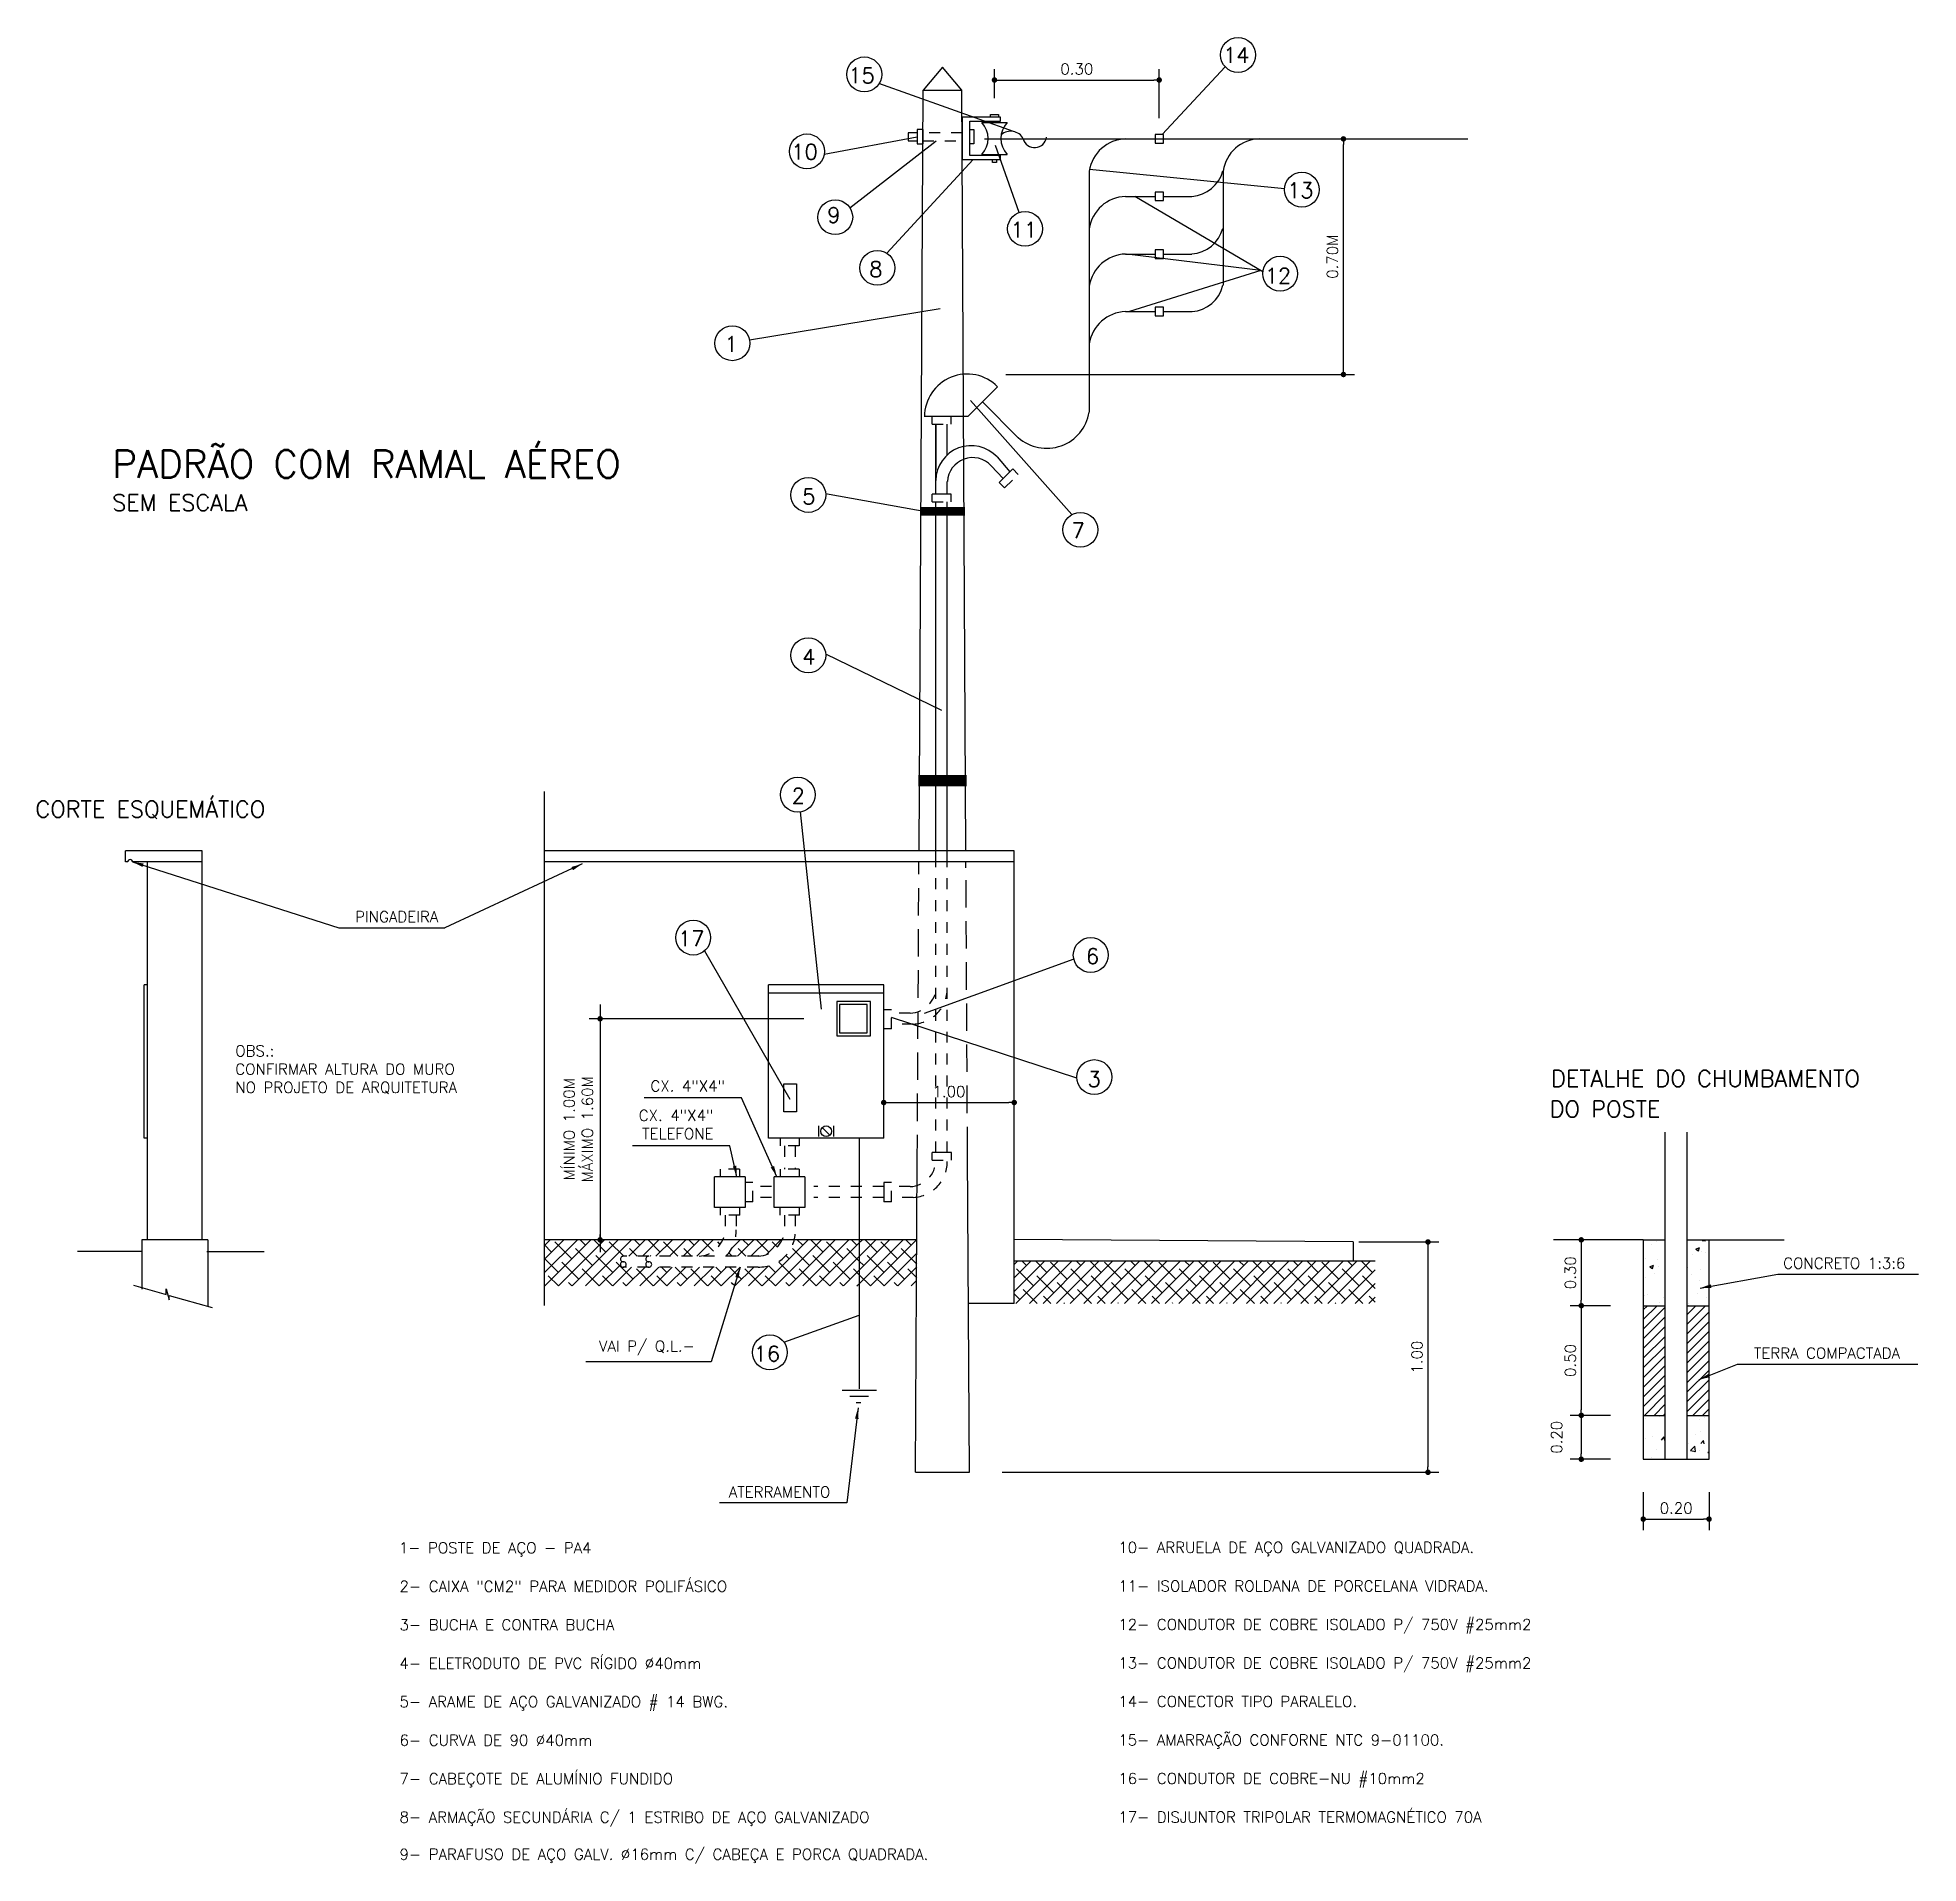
# Model space of a CAD drawing. Extents: x 0.2 to 17.3, y 0.5 to 17.1.
import ezdxf

# ---------------------------------------------------------------- set-up
doc = ezdxf.new("R2010")
doc.units = 0
doc.header["$LTSCALE"] = 0.5
doc.header["$MEASUREMENT"] = 0
doc.linetypes.add('TRACEJ', pattern=[0.75, 0.5, -0.25])
doc.linetypes.add('TRACEJP', pattern=[0.3, 0.2, -0.1])
doc.layers.get('0').update_dxf_attribs({"linetype": 'CONTINUOUS'})
doc.layers.get('DEFPOINTS').update_dxf_attribs({"linetype": 'CONTINUOUS'})
doc.layers.add('DETALHES', color=4, linetype='CONTINUOUS')
doc.styles.add('ROMANS', font='romans')
doc.dimstyles.new('LINEAR', dxfattribs={"dimtxt": 0.1, "dimasz": 0.05, "dimexe": 0.1, "dimexo": 0.3, "dimgap": 0.05, "dimtad": 1, "dimzin": 1, "dimtxsty": 'ROMANS', "dimblk1": 'DOT', "dimblk2": 'DOT', "dimsah": 1, "dimcen": 0.09, "dimdle": 0.025, "dimclrd": 1, "dimclre": 1, "dimclrt": 3, "dimazin": 3, "dimtfac": 1.8, "dimtmove": 0, "dimatfit": 3, "dimtolj": 1, "dimtzin": 1})
doc.dimstyles.new('TEXTO', dxfattribs={"dimtxt": 0.1, "dimasz": 0.1, "dimexe": 0.1, "dimexo": 0.3, "dimgap": 0.05, "dimtad": 1, "dimzin": 1, "dimtxsty": 'ROMANS', "dimcen": 0.09, "dimdle": 0.025, "dimclrd": 1, "dimclre": 1, "dimclrt": 3, "dimazin": 3, "dimtfac": 1.8, "dimtmove": 0, "dimatfit": 3, "dimtolj": 1, "dimtzin": 1})

# ---------------------------------------------------------------- blocks, each defined once
blk = doc.blocks.new('*X1')
at = {"color": 0}
for p, q in [((11.771, 11.948), (12.167, 12.344)), ((11.771, 12.125), (11.99, 12.344)), ((11.771, 12.301), (11.813, 12.344)), ((11.794, 11.794), (12.344, 12.344)), ((11.932, 12.286), (11.875, 12.344)), ((11.97, 11.794), (12.52, 12.344)), ((12.198, 12.198), (12.052, 12.344)), ((12.147, 11.794), (12.697, 12.344)), ((12.463, 12.109), (12.242, 12.33)), ((12.324, 11.794), (12.874, 12.344)), ((12.501, 11.794), (13.051, 12.344)), ((12.64, 12.286), (12.582, 12.344)), ((12.677, 11.794), (13.227, 12.344)), ((12.905, 12.198), (12.759, 12.344)), ((12.854, 11.794), (13.404, 12.344)), ((13.17, 12.109), (12.949, 12.33)), ((13.031, 11.794), (13.581, 12.344)), ((13.208, 11.794), (13.758, 12.344)), ((13.347, 12.286), (13.289, 12.344)), ((13.385, 11.794), (13.935, 12.344)), ((13.612, 12.198), (13.466, 12.344)), ((13.561, 11.794), (14.111, 12.344)), ((13.877, 12.109), (13.656, 12.33)), ((13.738, 11.794), (14.288, 12.344)), ((13.915, 11.794), (14.465, 12.344)), ((14.054, 12.286), (13.996, 12.344)), ((14.092, 11.794), (14.642, 12.344)), ((14.319, 12.198), (14.173, 12.344)), ((14.268, 11.794), (14.818, 12.344)), ((14.584, 12.109), (14.363, 12.33)), ((14.445, 11.794), (14.995, 12.344)), ((14.622, 11.794), (15.172, 12.344)), ((14.761, 12.286), (14.703, 12.344)), ((14.799, 11.794), (15.349, 12.344)), ((15.026, 12.198), (14.88, 12.344)), ((14.976, 11.794), (15.526, 12.344)), ((15.291, 12.109), (15.07, 12.33)), ((15.152, 11.794), (15.702, 12.344)), ((15.329, 11.794), (15.879, 12.344)), ((15.468, 12.286), (15.41, 12.344)), ((15.506, 11.794), (16.056, 12.344)), ((15.733, 12.198), (15.587, 12.344)), ((15.683, 11.794), (16.233, 12.344)), ((15.998, 12.109), (15.777, 12.33)), ((15.859, 11.794), (16.409, 12.344)), ((16.175, 12.286), (16.117, 12.344)), ((16.44, 12.198), (16.294, 12.344)), ((12.021, 12.021), (11.8, 12.242)), ((12.286, 11.932), (12.065, 12.153)), ((12.551, 11.844), (12.33, 12.065)), ((12.728, 12.021), (12.507, 12.242)), ((12.993, 11.932), (12.772, 12.153)), ((13.258, 11.844), (13.037, 12.065)), ((13.435, 12.021), (13.214, 12.242)), ((13.7, 11.932), (13.479, 12.153)), ((13.965, 11.844), (13.744, 12.065)), ((14.142, 12.021), (13.921, 12.242)), ((14.407, 11.932), (14.186, 12.153)), ((14.672, 11.844), (14.451, 12.065)), ((14.849, 12.021), (14.628, 12.242)), ((15.114, 11.932), (14.893, 12.153)), ((15.38, 11.844), (15.159, 12.065)), ((15.556, 12.021), (15.335, 12.242)), ((15.822, 11.932), (15.601, 12.153)), ((16.087, 11.844), (15.866, 12.065)), ((16.036, 11.794), (16.472, 12.23)), ((16.263, 12.021), (16.042, 12.242)), ((16.213, 11.794), (16.472, 12.053)), ((16.472, 11.989), (16.308, 12.153)), ((11.844, 11.844), (11.771, 11.917)), ((12.071, 11.794), (11.888, 11.977)), ((12.248, 11.794), (12.153, 11.888)), ((12.425, 11.794), (12.419, 11.8)), ((12.778, 11.794), (12.595, 11.977)), ((12.955, 11.794), (12.861, 11.888)), ((13.132, 11.794), (13.126, 11.8)), ((13.486, 11.794), (13.302, 11.977)), ((13.662, 11.794), (13.568, 11.888)), ((13.839, 11.794), (13.833, 11.8)), ((14.193, 11.794), (14.01, 11.977)), ((14.369, 11.794), (14.275, 11.888)), ((14.546, 11.794), (14.54, 11.8)), ((14.9, 11.794), (14.717, 11.977)), ((15.077, 11.794), (14.982, 11.888)), ((15.253, 11.794), (15.247, 11.8)), ((15.607, 11.794), (15.424, 11.977)), ((15.784, 11.794), (15.689, 11.888)), ((15.96, 11.794), (15.954, 11.8)), ((16.314, 11.794), (16.131, 11.977)), ((16.39, 11.794), (16.472, 11.876)), ((16.472, 11.812), (16.396, 11.888))]:
    blk.add_line(p, q, dxfattribs=at)
blk = doc.blocks.new('*X0')
at = {"color": 0}
for p, q in [((5.649, 12.19), (6.081, 12.621)), ((5.649, 12.367), (5.904, 12.621)), ((5.649, 12.544), (5.727, 12.621)), ((5.745, 12.463), (5.649, 12.559)), ((5.657, 12.021), (6.257, 12.621)), ((6.01, 12.374), (5.789, 12.595)), ((5.834, 12.021), (6.434, 12.621)), ((6.011, 12.021), (6.611, 12.621)), ((6.276, 12.286), (6.055, 12.507)), ((6.187, 12.551), (6.117, 12.621)), ((6.188, 12.021), (6.788, 12.621)), ((6.452, 12.463), (6.294, 12.621)), ((6.684, 12.408), (6.497, 12.595)), ((6.751, 12.408), (6.965, 12.621)), ((6.861, 12.408), (6.762, 12.507)), ((6.894, 12.551), (6.824, 12.621)), ((6.928, 12.408), (7.141, 12.621)), ((7.159, 12.463), (7.001, 12.621)), ((7.104, 12.408), (7.318, 12.621)), ((7.391, 12.408), (7.204, 12.595)), ((7.281, 12.408), (7.495, 12.621)), ((7.458, 12.408), (7.672, 12.621)), ((7.568, 12.408), (7.469, 12.507)), ((7.601, 12.551), (7.531, 12.621)), ((7.635, 12.408), (7.848, 12.621)), ((7.855, 12.474), (7.708, 12.621)), ((7.943, 12.563), (7.911, 12.595)), ((8.095, 12.514), (8.202, 12.621)), ((8.165, 12.408), (8.379, 12.621)), ((8.275, 12.408), (8.176, 12.507)), ((8.309, 12.551), (8.238, 12.621)), ((8.342, 12.408), (8.556, 12.621)), ((8.574, 12.463), (8.415, 12.621)), ((8.486, 12.021), (9.086, 12.621)), ((8.539, 12.428), (8.732, 12.621)), ((8.686, 12.527), (8.618, 12.595)), ((8.663, 12.021), (9.263, 12.621)), ((8.839, 12.021), (9.439, 12.621)), ((9.104, 12.286), (8.883, 12.507)), ((8.907, 12.619), (8.909, 12.621)), ((9.016, 12.551), (8.945, 12.621)), ((9.016, 12.021), (9.616, 12.621)), ((9.281, 12.463), (9.122, 12.621)), ((9.193, 12.021), (9.752, 12.581)), ((9.546, 12.374), (9.325, 12.595)), ((9.752, 12.345), (9.59, 12.507)), ((9.723, 12.551), (9.652, 12.621)), ((9.752, 12.581), (9.793, 12.621)), ((9.752, 12.404), (9.97, 12.621)), ((9.752, 12.227), (10.147, 12.621)), ((9.752, 12.05), (10.323, 12.621)), ((9.988, 12.463), (9.829, 12.621)), ((9.9, 12.021), (10.5, 12.621)), ((10.253, 12.374), (10.032, 12.595)), ((10.501, 12.303), (10.297, 12.507)), ((10.43, 12.551), (10.36, 12.621)), ((5.834, 12.198), (5.649, 12.382)), ((6.099, 12.109), (5.878, 12.33)), ((6.541, 12.198), (6.32, 12.419)), ((6.365, 12.021), (6.641, 12.297)), ((6.541, 12.021), (6.787, 12.267)), ((6.806, 12.109), (6.585, 12.33)), ((6.718, 12.021), (6.964, 12.267)), ((6.895, 12.021), (7.14, 12.267)), ((7.038, 12.408), (7.027, 12.419)), ((7.072, 12.021), (7.317, 12.267)), ((7.248, 12.198), (7.178, 12.267)), ((7.248, 12.021), (7.494, 12.267)), ((7.513, 12.109), (7.355, 12.267)), ((7.425, 12.021), (7.671, 12.267)), ((7.602, 12.021), (7.848, 12.267)), ((7.734, 12.418), (7.734, 12.419)), ((7.779, 12.021), (8.024, 12.267)), ((7.955, 12.198), (7.886, 12.267)), ((7.956, 12.021), (8.201, 12.267)), ((8.098, 12.408), (8.055, 12.451)), ((8.173, 12.157), (8.062, 12.267)), ((8.132, 12.021), (8.378, 12.267)), ((8.309, 12.021), (8.568, 12.28)), ((8.451, 12.409), (8.441, 12.419)), ((8.662, 12.198), (8.577, 12.283)), ((8.927, 12.109), (8.706, 12.33)), ((8.839, 12.374), (8.797, 12.416)), ((9.369, 12.198), (9.148, 12.419)), ((9.37, 12.021), (9.752, 12.404)), ((9.634, 12.109), (9.413, 12.33)), ((9.811, 12.286), (9.752, 12.345)), ((10.076, 12.198), (9.855, 12.419)), ((10.077, 12.021), (10.502, 12.447)), ((10.341, 12.109), (10.12, 12.33)), ((10.254, 12.021), (10.501, 12.269)), ((5.656, 12.021), (5.649, 12.028)), ((5.833, 12.021), (5.701, 12.153)), ((6.01, 12.021), (5.966, 12.065)), ((6.363, 12.021), (6.143, 12.242)), ((6.54, 12.021), (6.408, 12.153)), ((6.717, 12.021), (6.673, 12.065)), ((7.07, 12.021), (6.85, 12.242)), ((7.247, 12.021), (7.115, 12.153)), ((7.424, 12.021), (7.38, 12.065)), ((7.778, 12.021), (7.557, 12.242)), ((7.954, 12.021), (7.822, 12.153)), ((8.103, 12.05), (8.088, 12.065)), ((8.131, 12.021), (8.103, 12.05)), ((8.22, 12.109), (8.173, 12.157)), ((8.485, 12.021), (8.264, 12.242)), ((8.661, 12.021), (8.529, 12.153)), ((8.838, 12.021), (8.795, 12.065)), ((9.192, 12.021), (8.971, 12.242)), ((9.369, 12.021), (9.237, 12.153)), ((9.545, 12.021), (9.502, 12.065)), ((9.547, 12.021), (9.752, 12.227)), ((9.752, 12.168), (9.679, 12.242)), ((9.723, 12.021), (9.752, 12.05)), ((9.899, 12.021), (9.752, 12.168)), ((10.076, 12.021), (9.944, 12.153)), ((10.252, 12.021), (10.209, 12.065)), ((10.501, 12.127), (10.386, 12.242)), ((10.43, 12.021), (10.5, 12.091))]:
    blk.add_line(p, q, dxfattribs=at)
blk = doc.blocks.new('*X3')
at = {"color": 0}
for p, q in [((133.775, -17.28), (133.902, -17.154)), ((133.775, -17.192), (133.813, -17.154)), ((133.775, -17.369), (133.975, -17.169)), ((133.775, -17.457), (133.975, -17.257)), ((134.175, -17.322), (134.344, -17.154)), ((134.175, -17.234), (134.255, -17.154)), ((134.175, -17.411), (134.375, -17.211)), ((134.175, -17.499), (134.375, -17.299)), ((133.775, -17.545), (133.975, -17.345)), ((133.775, -17.634), (133.975, -17.434)), ((134.175, -17.587), (134.375, -17.387)), ((134.175, -17.676), (134.375, -17.476)), ((133.775, -17.722), (133.975, -17.522)), ((133.775, -17.811), (133.975, -17.611)), ((134.175, -17.764), (134.375, -17.564)), ((134.175, -17.853), (134.375, -17.653)), ((133.775, -17.899), (133.975, -17.699)), ((133.775, -17.987), (133.975, -17.787)), ((134.175, -17.941), (134.375, -17.741)), ((134.175, -18.029), (134.375, -17.829)), ((133.775, -18.076), (133.975, -17.876)), ((133.786, -18.154), (133.975, -17.964)), ((134.175, -18.118), (134.375, -17.918)), ((134.228, -18.154), (134.375, -18.006)), ((133.874, -18.154), (133.975, -18.053)), ((133.963, -18.154), (133.975, -18.141)), ((134.316, -18.154), (134.375, -18.095))]:
    blk.add_line(p, q, dxfattribs=at)
blk = doc.blocks.new('*X2')
at = {"color": 0}
for p, q in [((133.804, -16.561), (133.804, -16.561)), ((133.847, -16.558), (133.847, -16.558)), ((133.853, -16.6), (133.853, -16.6)), ((133.899, -16.566), (133.899, -16.566)), ((134.254, -16.638), (134.289, -16.624)), ((134.279, -16.655), (134.289, -16.624)), ((134.282, -16.556), (134.282, -16.556)), ((134.312, -16.561), (134.318, -16.554)), ((134.312, -16.561), (134.342, -16.564)), ((134.342, -16.564), (134.34, -16.554)), ((133.798, -16.728), (133.798, -16.728)), ((133.834, -16.799), (133.869, -16.786)), ((133.834, -16.799), (133.859, -16.816)), ((133.859, -16.816), (133.869, -16.786)), ((133.905, -16.73), (133.905, -16.73)), ((133.915, -16.799), (133.915, -16.799)), ((134.22, -16.688), (134.22, -16.688)), ((134.254, -16.638), (134.279, -16.655)), ((134.308, -16.661), (134.308, -16.661)), ((134.346, -16.672), (134.346, -16.672)), ((133.792, -16.894), (133.792, -16.894)), ((133.878, -16.864), (133.878, -16.864)), ((134.182, -16.81), (134.182, -16.81)), ((134.214, -16.869), (134.214, -16.869)), ((134.29, -16.924), (134.29, -16.924)), ((134.301, -16.827), (134.301, -16.827)), ((133.786, -17.061), (133.786, -17.061)), ((133.818, -17.054), (133.818, -17.054)), ((133.923, -17.121), (133.923, -17.121)), ((133.957, -17.083), (133.957, -17.083)), ((134.189, -17.149), (134.189, -17.149)), ((134.19, -17.132), (134.19, -17.132)), ((134.272, -17.041), (134.272, -17.041)), ((134.295, -16.994), (134.295, -16.994)), ((134.352, -17.077), (134.352, -17.077)), ((133.924, -18.167), (133.924, -18.167)), ((134.253, -18.159), (134.253, -18.159)), ((134.33, -18.174), (134.33, -18.174)), ((133.798, -18.183), (133.798, -18.183)), ((133.859, -18.35), (133.859, -18.35)), ((133.942, -18.379), (133.966, -18.35)), ((133.972, -18.382), (133.966, -18.35)), ((134.247, -18.325), (134.247, -18.325)), ((134.287, -18.19), (134.287, -18.19)), ((134.297, -18.297), (134.297, -18.297)), ((133.792, -18.364), (133.792, -18.364)), ((133.895, -18.465), (133.895, -18.465)), ((134.186, -18.415), (134.186, -18.415)), ((134.207, -18.476), (134.246, -18.436)), ((134.207, -18.476), (134.252, -18.483)), ((134.241, -18.492), (134.241, -18.492)), ((134.252, -18.483), (134.246, -18.436)), ((134.291, -18.478), (134.291, -18.478)), ((134.301, -18.41), (134.325, -18.382)), ((134.33, -18.413), (134.325, -18.382)), ((134.365, -18.491), (134.375, -18.487)), ((134.365, -18.491), (134.375, -18.498)), ((133.85, -18.536), (133.85, -18.536))]:
    blk.add_line(p, q, dxfattribs=at)
blk = doc.blocks.new('_DOT')
at = {"color": 0, "linetype": 'BYBLOCK'}
blk.add_line((-0.5, 0), (-1, 0), dxfattribs=at)
at = {"color": 0, "linetype": 'BYBLOCK', "const_width": 0.5}
blk.add_lwpolyline([(-0.25, 0, 1), (0.25, 0, 1)], format="xyb", close=True, dxfattribs=at)
blk = doc.blocks.new('*D5')
at = {"color": 1, "linetype": 'BYBLOCK'}
for p, q in [((12.491, 6.118), (12.973, 6.118)), ((12.873, 6.068), (12.873, 4.068)), ((8.991, 4.018), (12.973, 4.018))]:
    blk.add_line(p, q, dxfattribs=at)
at = {"layer": 'DEFPOINTS', "color": 0, "linetype": 'BYBLOCK'}
for p in [(12.191, 6.118), (8.691, 4.018), (12.873, 4.018)]:
    blk.add_point(p, dxfattribs=at)
at = {"color": 1, "linetype": 'BYBLOCK', "xscale": 0.05, "yscale": 0.05, "zscale": 0.05}
for p, rotation in [((12.873, 6.118), 90), ((12.873, 4.018), 270)]:
    blk.add_blockref('_DOT', p, dxfattribs=dict(at, rotation=rotation))
at = {"color": 3, "linetype": 'BYBLOCK', "insert": (12.773, 5.068), "char_height": 0.1, "attachment_point": 5, "rotation": 90, "style": 'ROMANS'}
blk.add_mtext('\\A1;1.00', dxfattribs=at)
blk = doc.blocks.new('*D6')
at = {"color": 1, "linetype": 'BYBLOCK'}
for p, q in [((14.536, 6.137), (14.171, 6.137)), ((14.271, 6.087), (14.271, 5.587)), ((14.536, 5.537), (14.171, 5.537))]:
    blk.add_line(p, q, dxfattribs=at)
at = {"layer": 'DEFPOINTS', "color": 0, "linetype": 'BYBLOCK'}
for p in [(14.836, 6.137), (14.271, 5.537), (14.836, 5.537)]:
    blk.add_point(p, dxfattribs=at)
at = {"color": 1, "linetype": 'BYBLOCK', "xscale": 0.05, "yscale": 0.05, "zscale": 0.05}
for p, rotation in [((14.271, 6.137), 90), ((14.271, 5.537), 270)]:
    blk.add_blockref('_DOT', p, dxfattribs=dict(at, rotation=rotation))
at = {"color": 3, "linetype": 'BYBLOCK', "insert": (14.171, 5.837), "char_height": 0.1, "attachment_point": 5, "rotation": 90, "style": 'ROMANS'}
blk.add_mtext('\\A1;0.30', dxfattribs=at)
blk = doc.blocks.new('*D7')
at = {"color": 1, "linetype": 'BYBLOCK'}
for p, q in [((14.536, 5.537), (14.171, 5.537)), ((14.271, 5.487), (14.271, 4.587)), ((14.536, 4.537), (14.171, 4.537))]:
    blk.add_line(p, q, dxfattribs=at)
at = {"layer": 'DEFPOINTS', "color": 0, "linetype": 'BYBLOCK'}
for p in [(14.836, 5.537), (14.271, 4.537), (14.836, 4.537)]:
    blk.add_point(p, dxfattribs=at)
at = {"color": 1, "linetype": 'BYBLOCK', "xscale": 0.05, "yscale": 0.05, "zscale": 0.05}
for p, rotation in [((14.271, 5.537), 90), ((14.271, 4.537), 270)]:
    blk.add_blockref('_DOT', p, dxfattribs=dict(at, rotation=rotation))
at = {"color": 3, "linetype": 'BYBLOCK', "insert": (14.171, 5.037), "char_height": 0.1, "attachment_point": 5, "rotation": 90, "style": 'ROMANS'}
blk.add_mtext('\\A1;0.50', dxfattribs=at)
blk = doc.blocks.new('*D8')
at = {"color": 1, "linetype": 'BYBLOCK'}
for p, q in [((14.536, 4.537), (14.171, 4.537)), ((14.271, 4.487), (14.271, 4.187)), ((14.536, 4.137), (14.171, 4.137))]:
    blk.add_line(p, q, dxfattribs=at)
at = {"layer": 'DEFPOINTS', "color": 0, "linetype": 'BYBLOCK'}
for p in [(14.836, 4.537), (14.271, 4.137), (14.836, 4.137)]:
    blk.add_point(p, dxfattribs=at)
at = {"color": 1, "linetype": 'BYBLOCK', "xscale": 0.05, "yscale": 0.05, "zscale": 0.05}
for p, rotation in [((14.271, 4.537), 90), ((14.271, 4.137), 270)]:
    blk.add_blockref('_DOT', p, dxfattribs=dict(at, rotation=rotation))
at = {"color": 3, "linetype": 'BYBLOCK', "insert": (14.046, 4.337), "char_height": 0.1, "attachment_point": 5, "rotation": 90, "style": 'ROMANS'}
blk.add_mtext('\\A1;0.20', dxfattribs=at)
blk = doc.blocks.new('*D9')
at = {"color": 1, "linetype": 'BYBLOCK'}
for p, q in [((7.91, 7.363), (7.91, 7.489)), ((7.96, 7.389), (9.05, 7.389)), ((9.1, 7.363), (9.1, 7.489))]:
    blk.add_line(p, q, dxfattribs=at)
at = {"layer": 'DEFPOINTS', "color": 0, "linetype": 'BYBLOCK'}
for p in [(9.1, 7.389), (7.91, 7.063), (9.1, 7.063)]:
    blk.add_point(p, dxfattribs=at)
at = {"color": 1, "linetype": 'BYBLOCK', "xscale": 0.05, "yscale": 0.05, "zscale": 0.05, "rotation": 180}
blk.add_blockref('_DOT', (7.91, 7.389), dxfattribs=at)
at = {"color": 1, "linetype": 'BYBLOCK', "xscale": 0.05, "yscale": 0.05, "zscale": 0.05}
blk.add_blockref('_DOT', (9.1, 7.389), dxfattribs=at)
at = {"color": 3, "linetype": 'BYBLOCK', "insert": (8.505, 7.489), "char_height": 0.1, "attachment_point": 5, "style": 'ROMANS'}
blk.add_mtext('\\A1;1.00', dxfattribs=at)
blk = doc.blocks.new('*D10')
at = {"color": 1, "linetype": 'BYBLOCK'}
for p, q in [((7.183, 8.153), (5.224, 8.153)), ((5.324, 8.103), (5.324, 6.187)), ((7.183, 6.137), (5.224, 6.137))]:
    blk.add_line(p, q, dxfattribs=at)
at = {"layer": 'DEFPOINTS', "color": 0, "linetype": 'BYBLOCK'}
for p in [(7.483, 8.153), (5.324, 6.137), (7.483, 6.137)]:
    blk.add_point(p, dxfattribs=at)
at = {"color": 1, "linetype": 'BYBLOCK', "xscale": 0.05, "yscale": 0.05, "zscale": 0.05}
for p, rotation in [((5.324, 8.153), 90), ((5.324, 6.137), 270)]:
    blk.add_blockref('_DOT', p, dxfattribs=dict(at, rotation=rotation))
at = {"color": 3, "linetype": 'BYBLOCK', "insert": (5.125, 7.145), "char_height": 0.1, "attachment_point": 5, "rotation": 90, "style": 'ROMANS'}
blk.add_mtext('\\A1;MÍNIMO 1.00M\\PMÁXIMO 1.60M', dxfattribs=at)
blk = doc.blocks.new('*D11')
at = {"color": 1, "linetype": 'BYBLOCK'}
for p, q in [((9.907, 16.175), (12.202, 16.175)), ((12.102, 14.077), (12.102, 16.125)), ((9.024, 14.027), (12.202, 14.027))]:
    blk.add_line(p, q, dxfattribs=at)
at = {"layer": 'DEFPOINTS', "color": 0, "linetype": 'BYBLOCK'}
for p in [(9.607, 16.175), (12.102, 16.175), (8.724, 14.027)]:
    blk.add_point(p, dxfattribs=at)
at = {"color": 1, "linetype": 'BYBLOCK', "xscale": 0.05, "yscale": 0.05, "zscale": 0.05}
for p, rotation in [((12.102, 16.175), 90), ((12.102, 14.027), 270)]:
    blk.add_blockref('_DOT', p, dxfattribs=dict(at, rotation=rotation))
at = {"color": 3, "linetype": 'BYBLOCK', "insert": (12.002, 15.101), "char_height": 0.1, "attachment_point": 5, "rotation": 90, "style": 'ROMANS'}
blk.add_mtext('\\A1;0.70M', dxfattribs=at)
blk = doc.blocks.new('*D12')
at = {"color": 1, "linetype": 'BYBLOCK'}
for p, q in [((8.92, 16.546), (8.92, 16.812)), ((10.422, 16.364), (10.422, 16.812)), ((8.97, 16.712), (10.372, 16.712))]:
    blk.add_line(p, q, dxfattribs=at)
at = {"layer": 'DEFPOINTS', "color": 0, "linetype": 'BYBLOCK'}
for p in [(10.422, 16.712), (8.92, 16.396), (10.422, 16.214)]:
    blk.add_point(p, dxfattribs=at)
at = {"color": 1, "linetype": 'BYBLOCK', "xscale": 0.05, "yscale": 0.05, "zscale": 0.05, "rotation": 180}
blk.add_blockref('_DOT', (8.92, 16.712), dxfattribs=at)
at = {"color": 1, "linetype": 'BYBLOCK', "xscale": 0.05, "yscale": 0.05, "zscale": 0.05}
blk.add_blockref('_DOT', (10.422, 16.712), dxfattribs=at)
at = {"color": 3, "linetype": 'BYBLOCK', "insert": (9.671, 16.812), "char_height": 0.1, "attachment_point": 5, "style": 'ROMANS'}
blk.add_mtext('\\A1;0.30', dxfattribs=at)
blk = doc.blocks.new('*D13')
at = {"color": 1, "linetype": 'BYBLOCK'}
for p, q in [((14.836, 3.837), (14.836, 3.491)), ((15.436, 3.837), (15.436, 3.491)), ((14.886, 3.591), (15.386, 3.591))]:
    blk.add_line(p, q, dxfattribs=at)
at = {"layer": 'DEFPOINTS', "color": 0, "linetype": 'BYBLOCK'}
for p in [(14.836, 4.137), (15.436, 4.137), (15.436, 3.591)]:
    blk.add_point(p, dxfattribs=at)
at = {"color": 1, "linetype": 'BYBLOCK', "xscale": 0.05, "yscale": 0.05, "zscale": 0.05, "rotation": 180}
blk.add_blockref('_DOT', (14.836, 3.591), dxfattribs=at)
at = {"color": 1, "linetype": 'BYBLOCK', "xscale": 0.05, "yscale": 0.05, "zscale": 0.05}
blk.add_blockref('_DOT', (15.436, 3.591), dxfattribs=at)
at = {"color": 3, "linetype": 'BYBLOCK', "insert": (15.136, 3.691), "char_height": 0.1, "attachment_point": 5, "style": 'ROMANS'}
blk.add_mtext('\\A1;0.20', dxfattribs=at)

msp = doc.modelspace()

# ---------------------------------------------------------------- linework, layer by layer
at = {"layer": 'DETALHES', "color": 4}
for p, q in [((8.446, 16.828), (8.271, 16.618)), ((8.621, 16.618), (8.446, 16.828)), ((8.232, 9.683), (8.271, 16.618)), ((8.271, 16.618), (8.621, 16.618)), ((8.659, 9.683), (8.621, 16.618)), ((8.246, 12.814), (8.651, 12.814)), ((8.246, 12.808), (8.651, 12.808)), ((8.246, 12.801), (8.651, 12.801)), ((8.246, 12.792), (8.651, 12.792)), ((8.246, 12.782), (8.651, 12.782)), ((8.246, 12.773), (8.651, 12.773)), ((8.246, 12.763), (8.651, 12.763)), ((8.246, 12.756), (8.651, 12.756)), ((8.246, 12.748), (8.651, 12.748)), ((8.228, 10.37), (8.664, 10.37)), ((8.228, 10.36), (8.664, 10.36)), ((8.228, 10.353), (8.664, 10.353)), ((8.228, 10.341), (8.664, 10.341)), ((8.228, 10.333), (8.664, 10.333)), ((8.228, 10.323), (8.664, 10.323)), ((8.228, 10.314), (8.664, 10.314)), ((8.228, 10.306), (8.664, 10.306)), ((8.228, 10.296), (8.664, 10.296)), ((4.815, 10.224), (4.815, 5.54)), ((8.228, 10.289), (8.664, 10.289)), ((8.228, 10.279), (8.664, 10.279)), ((0.996, 9.583), (0.996, 9.683)), ((1.696, 9.683), (0.996, 9.683)), ((1.696, 6.137), (1.696, 9.683)), ((9.1, 9.683), (4.815, 9.683)), ((9.1, 5.942), (9.1, 9.683)), ((1.016, 9.583), (0.996, 9.583)), ((1.696, 9.583), (1.061, 9.583)), ((1.196, 6.137), (1.196, 9.583)), ((9.1, 9.583), (4.815, 9.583)), ((8.231, 9.513), (8.231, 9.583)), ((8.66, 9.528), (8.66, 9.583)), ((6.86, 7.063), (6.86, 8.463)), ((7.91, 8.463), (6.86, 8.463)), ((7.91, 7.063), (7.91, 8.463)), ((7.91, 8.386), (6.86, 8.386)), ((7.91, 7.063), (6.86, 7.063)), ((7.317, 7.078), (7.317, 7.176)), ((7.349, 7.16), (7.419, 7.091)), ((7.455, 7.078), (7.455, 7.176)), ((15.036, 4.137), (15.036, 7.118)), ((15.236, 4.137), (15.236, 7.118)), ((8.691, 4.018), (8.674, 6.918)), ((6.648, 6.713), (6.368, 6.713)), ((6.368, 6.433), (6.368, 6.713)), ((6.648, 6.713), (6.648, 6.433)), ((6.912, 6.433), (6.912, 6.713)), ((7.192, 6.713), (6.912, 6.713)), ((7.192, 6.713), (7.192, 6.433)), ((8.201, 4.018), (8.216, 6.845)), ((6.648, 6.433), (6.368, 6.433)), ((7.192, 6.433), (6.912, 6.433)), ((1.148, 6.032), (0.559, 6.032)), ((1.738, 6.032), (2.261, 6.032)), ((8.212, 6.137), (4.815, 6.137)), ((14.836, 6.137), (14.017, 6.137)), ((14.836, 6.137), (14.836, 4.137)), ((14.836, 6.137), (15.036, 6.137)), ((15.236, 6.137), (15.436, 6.137)), ((15.436, 4.137), (15.436, 6.137)), ((15.436, 6.137), (16.121, 6.137)), ((12.391, 5.943), (9.1, 5.943)), ((9.1, 5.558), (9.1, 5.942)), ((9.1, 5.558), (8.682, 5.558)), ((14.836, 5.537), (15.036, 5.537)), ((15.236, 5.537), (15.436, 5.537)), ((7.53, 4.768), (7.843, 4.768)), ((7.601, 4.711), (7.772, 4.711)), ((7.658, 4.654), (7.701, 4.654)), ((14.836, 4.537), (15.036, 4.537)), ((15.236, 4.537), (15.436, 4.537)), ((14.836, 4.137), (15.436, 4.137)), ((8.201, 4.018), (8.691, 4.018))]:
    msp.add_line(p, q, dxfattribs=at)
at = {"layer": 'DETALHES', "color": 2}
for p, q in [((11.024, 16.833), (10.45, 16.214)), ((9.095, 16.241), (7.867, 16.679)), ((8.976, 16.373), (8.626, 16.373)), ((8.696, 16.023), (8.696, 16.338)), ((8.696, 16.338), (8.976, 16.338)), ((8.806, 16.325), (9.036, 16.325)), ((8.884, 16.396), (8.956, 16.396)), ((8.884, 16.373), (8.884, 16.396)), ((8.902, 16.373), (8.884, 16.373)), ((8.902, 16.325), (8.902, 16.338)), ((8.956, 16.373), (8.937, 16.373)), ((8.937, 16.338), (8.937, 16.325)), ((8.956, 16.396), (8.956, 16.373)), ((8.976, 16.338), (8.976, 16.373)), ((7.366, 16.035), (8.216, 16.195)), ((7.602, 15.546), (8.389, 16.157)), ((8.216, 16.23), (8.132, 16.23)), ((8.132, 16.23), (8.132, 16.157)), ((8.132, 16.157), (8.216, 16.157)), ((8.216, 16.26), (8.216, 16.13)), ((8.268, 16.26), (8.216, 16.26)), ((8.216, 16.13), (8.268, 16.13)), ((8.268, 16.26), (8.268, 16.13)), ((8.696, 16.26), (8.732, 16.26)), ((8.732, 16.13), (8.696, 16.13)), ((8.732, 16.26), (8.732, 16.13)), ((7.938, 15.132), (8.725, 15.988)), ((8.626, 15.988), (8.976, 15.988)), ((8.976, 16.023), (8.696, 16.023)), ((8.806, 16.033), (9.036, 16.033)), ((8.902, 16.023), (8.902, 16.033)), ((8.902, 15.959), (8.902, 15.988)), ((8.937, 15.959), (8.902, 15.959)), ((9.144, 15.504), (8.929, 16.115)), ((8.937, 16.033), (8.937, 16.023)), ((8.937, 15.988), (8.937, 15.959)), ((8.976, 15.988), (8.976, 16.023)), ((11.564, 15.719), (9.787, 15.897)), ((11.367, 14.964), (10.199, 15.65)), ((11.348, 14.975), (10.127, 15.125)), ((11.348, 14.975), (10.151, 14.6)), ((6.686, 14.344), (8.425, 14.63)), ((8.676, 13.643), (8.948, 13.915)), ((9.624, 12.749), (8.701, 13.791)), ((8.676, 13.643), (8.283, 13.643)), ((8.385, 12.937), (8.385, 13.573)), ((8.385, 13.573), (8.385, 13.155)), ((8.49, 13.293), (8.49, 13.573)), ((8.944, 13.275), (9.061, 13.14)), ((8.49, 12.937), (8.49, 13.05)), ((8.89, 13.195), (9, 13.079)), ((9.087, 13.166), (8.963, 13.042)), ((7.38, 12.941), (8.329, 12.773)), ((8.526, 12.937), (8.351, 12.937)), ((8.385, 9.548), (8.385, 12.867)), ((8.49, 9.556), (8.49, 12.867)), ((7.38, 11.48), (8.437, 10.965)), ((7.149, 10.039), (7.34, 8.241)), ((6.276, 8.772), (7.053, 7.419)), ((9.644, 8.697), (8.278, 8.202)), ((1.166, 7.063), (1.166, 8.463)), ((1.196, 8.463), (1.166, 8.463)), ((5.324, 8.284), (5.324, 6.024)), ((9.672, 7.61), (7.98, 8.164)), ((1.196, 7.063), (1.166, 7.063)), ((7.687, 7.063), (7.687, 4.779)), ((8.527, 6.935), (8.352, 6.935)), ((7.91, 6.66), (7.91, 6.485)), ((12.191, 6.118), (9.1, 6.139)), ((12.191, 6.118), (12.191, 5.943)), ((12.244, 6.118), (12.705, 6.118)), ((1.068, 5.725), (1.368, 5.639)), ((1.368, 5.689), (1.394, 5.589)), ((1.368, 5.639), (1.368, 5.689)), ((1.394, 5.631), (1.787, 5.519)), ((1.394, 5.589), (1.394, 5.631)), ((7, 5.205), (7.687, 5.45))]:
    msp.add_line(p, q, dxfattribs=at)
at = {"layer": 'DETALHES'}
msp.add_line((8.626, 16.373), (8.626, 15.988), dxfattribs=at)
at = {"layer": 'DETALHES', "color": 2, "linetype": 'TRACEJP'}
for p, q in [((8.626, 16.23), (8.268, 16.23)), ((8.268, 16.157), (8.626, 16.157)), ((8.351, 13.573), (8.351, 13.643)), ((8.351, 13.573), (8.526, 13.573)), ((8.526, 13.573), (8.526, 13.643)), ((9.012, 12.993), (8.963, 13.042)), ((9.012, 12.993), (9.136, 13.116)), ((9.136, 13.116), (9.087, 13.166)), ((8.351, 12.867), (8.351, 12.937)), ((8.351, 12.867), (8.526, 12.867)), ((8.526, 12.867), (8.526, 12.937)), ((8.385, 6.935), (8.385, 9.548)), ((8.49, 6.935), (8.49, 9.556)), ((7.98, 8.235), (7.91, 8.235)), ((7.98, 8.06), (7.98, 8.235)), ((8.152, 8.203), (7.98, 8.203)), ((8.179, 8.104), (7.98, 8.104)), ((7.98, 8.06), (7.91, 8.06)), ((6.965, 7.063), (6.965, 6.993)), ((7.14, 7.063), (7.14, 6.993)), ((7.14, 6.993), (6.965, 6.993)), ((7.006, 6.993), (7.006, 6.783)), ((7.104, 6.993), (7.104, 6.783)), ((8.352, 6.865), (8.352, 6.935)), ((8.352, 6.865), (8.527, 6.865)), ((8.527, 6.865), (8.527, 6.935)), ((6.595, 6.783), (6.42, 6.783)), ((6.42, 6.783), (6.42, 6.713)), ((6.595, 6.783), (6.595, 6.713)), ((6.965, 6.783), (6.965, 6.713)), ((7.14, 6.783), (6.965, 6.783)), ((7.14, 6.783), (7.14, 6.713)), ((6.718, 6.66), (6.648, 6.66)), ((6.718, 6.485), (6.718, 6.66)), ((6.888, 6.622), (6.718, 6.622)), ((6.888, 6.524), (6.718, 6.524)), ((7.91, 6.622), (7.273, 6.622)), ((7.91, 6.524), (7.273, 6.524)), ((7.98, 6.66), (7.91, 6.66)), ((7.98, 6.485), (7.98, 6.66)), ((8.152, 6.622), (7.98, 6.622)), ((8.179, 6.524), (7.98, 6.524)), ((6.422, 6.363), (6.422, 6.433)), ((6.597, 6.363), (6.422, 6.363)), ((6.465, 6.363), (6.465, 6.227)), ((6.564, 6.363), (6.564, 6.199)), ((6.597, 6.363), (6.597, 6.433)), ((6.718, 6.485), (6.648, 6.485)), ((6.966, 6.363), (6.966, 6.433)), ((7.141, 6.363), (6.966, 6.363)), ((7.006, 6.363), (7.006, 6.227)), ((7.104, 6.363), (7.104, 6.199)), ((7.141, 6.363), (7.141, 6.433)), ((7.98, 6.485), (7.91, 6.485)), ((6.767, 5.987), (5.535, 5.987)), ((6.765, 5.889), (5.535, 5.889))]:
    msp.add_line(p, q, dxfattribs=at)
at = {"layer": 'DETALHES', "color": 6}
for p, q in [((8.829, 16.175), (10.384, 16.175)), ((10.461, 16.175), (13.236, 16.175)), ((9.784, 15.881), (9.784, 13.684)), ((11.004, 15.882), (11.004, 14.841)), ((10.115, 15.65), (10.384, 15.65)), ((10.461, 15.65), (10.721, 15.65)), ((10.115, 15.125), (10.384, 15.125)), ((10.461, 15.125), (10.72, 15.125)), ((10.115, 14.6), (10.384, 14.6)), ((10.461, 14.6), (10.722, 14.6)), ((8.81, 13.777), (9.135, 13.451)), ((1.146, 6.137), (1.146, 5.686)), ((1.746, 6.137), (1.146, 6.137)), ((1.746, 6.137), (1.746, 5.53))]:
    msp.add_line(p, q, dxfattribs=at)
at = {"layer": 'DETALHES', "color": 4, "linetype": 'TRACEJ'}
for p, q in [((8.216, 6.845), (8.231, 9.513)), ((8.674, 6.918), (8.66, 9.528))]:
    msp.add_line(p, q, dxfattribs=at)
at = {"layer": 'DETALHES', "color": 4}
for points in [[(10.384, 16.137), (10.461, 16.137), (10.461, 16.214), (10.384, 16.214)], [(10.384, 15.612), (10.461, 15.612), (10.461, 15.689), (10.384, 15.689)], [(10.384, 15.086), (10.461, 15.086), (10.461, 15.163), (10.384, 15.163)], [(10.384, 14.563), (10.461, 14.563), (10.461, 14.64), (10.384, 14.64)], [(7.483, 7.996), (7.789, 7.996), (7.789, 8.309), (7.483, 8.309)], [(7.508, 8.025), (7.758, 8.025), (7.758, 8.282), (7.508, 8.282)], [(7, 7.303), (7, 7.56), (7.115, 7.56), (7.115, 7.303)]]:
    msp.add_lwpolyline(points, close=True, dxfattribs=at)
at = {"layer": 'DETALHES', "color": 3}
for centre in [(11.141, 16.94), (7.733, 16.763), (7.21, 16.061), (11.723, 15.712), (7.468, 15.461), (9.199, 15.355), (7.852, 14.999), (11.525, 14.946), (6.53, 14.312), (7.222, 12.929), (9.703, 12.611), (7.222, 11.467), (7.127, 10.196), (6.173, 8.893), (9.798, 8.734), (9.83, 7.621)]:
    msp.add_circle(centre, 0.159, dxfattribs=at)
at = {"layer": 'DETALHES', "color": 4}
msp.add_circle((7.385, 7.127), 0.049, dxfattribs=at)
at = {"layer": 'DETALHES', "color": 2}
msp.add_circle((6.872, 5.111), 0.159, dxfattribs=at)
for centre, radius, start, end in [((8.646, 16.179), 0.216, 317.5879, 42.4121), ((9.195, 16.179), 0.216, 137.5879, 222.4121), ((8.671, 13.642), 0.389, 44.553, 179.9491), ((8.707, 13.055), 0.323, 42.9104, 178.8347), ((8.721, 13.038), 0.231, 43.0112, 176.896), ((5.533, 5.913), 0.0246, 79.4005, 274.4017), ((5.534, 5.962), 0.0251, 87.8108, 278.2315), ((5.538, 5.913), 0.0245, 261.2185, 92.5838), ((5.765, 5.913), 0.0246, 79.4005, 274.4017), ((5.766, 5.962), 0.0251, 87.8108, 278.2315), ((5.77, 5.913), 0.0245, 261.2185, 92.5838)]:
    msp.add_arc(centre, radius, start, end, dxfattribs=at)
at = {"layer": 'DETALHES', "color": 4}
for centre, radius, start, end in [((9.068, 16.115), 0.13, 27.9973, 131.5838), ((9.287, 16.203), 0.108, 194.6236, 353.4422), ((1.038, 9.582), 0.0227, 0.9659, 179.0341)]:
    msp.add_arc(centre, radius, start, end, dxfattribs=at)
at = {"layer": 'DETALHES', "color": 6}
for centre, radius, start, end in [((10.126, 15.83), 0.345, 91.6098, 171.4528), ((11.346, 15.831), 0.345, 91.6098, 171.4528), ((10.695, 15.971), 0.321, 274.6382, 344.0627), ((10.124, 15.307), 0.343, 91.4721, 171.9314), ((10.694, 15.446), 0.321, 274.6382, 344.0627), ((10.125, 14.78), 0.345, 91.6098, 171.4528), ((10.695, 14.917), 0.318, 274.8454, 346.0148), ((10.125, 14.255), 0.345, 91.6098, 171.4528), ((9.395, 13.748), 0.394, 228.7892, 350.6929)]:
    msp.add_arc(centre, radius, start, end, dxfattribs=at)
at = {"layer": 'DETALHES', "color": 2, "linetype": 'TRACEJP'}
for centre, radius, start, end in [((8.138, 8.457), 0.254, 273.3306, 356.8507), ((8.165, 8.429), 0.325, 272.5257, 2.6533), ((8.143, 6.864), 0.242, 272.1958, 359.5932), ((8.165, 6.849), 0.325, 272.5257, 2.6533), ((6.211, 6.241), 0.254, 273.3306, 356.8507), ((6.239, 6.214), 0.325, 315.8888, 2.6533), ((6.779, 6.214), 0.325, 267.4743, 2.6533), ((6.752, 6.241), 0.254, 273.3306, 356.8507)]:
    msp.add_arc(centre, radius, start, end, dxfattribs=at)

# ---------------------------------------------------------------- block references
at = {"layer": 'DETALHES', "color": 1, "xscale": 0.7, "yscale": 0.7, "zscale": 0.7}
for name in ['*X0', '*X1']:
    msp.add_blockref(name, (0.86, -2.698), dxfattribs=at)
at = {"layer": 'DETALHES', "color": 1}
for name in ['*X2', '*X3']:
    msp.add_blockref(name, (-118.939, 22.691), dxfattribs=at)

# ---------------------------------------------------------------- texts
at = {"layer": 'DETALHES', "color": 3, "style": 'ROMANS'}
for s, height, p in [('14', 0.14, (11.005, 16.869)), ('15', 0.14, (7.588, 16.684)), ('10', 0.14, (7.068, 15.987)), ('13', 0.14, (11.589, 15.636)), ('11', 0.14, (9.068, 15.276)), ('8', 0.14, (7.778, 14.917)), ('12', 0.14, (11.385, 14.857)), ('1', 0.14, (6.46, 14.234)), ('5', 0.14, (7.167, 12.845)), ('7', 0.14, (9.624, 12.534)), ('4', 0.14, (7.167, 11.384)), ('2', 0.14, (7.071, 10.115)), ('17', 0.14, (6.035, 8.814)), ('6', 0.14, (9.755, 8.654)), ('3', 0.14, (9.77, 7.533)), ('1- POSTE DE AÇO - PA4', 0.1, (3.489, 3.279)), ('10- ARRUELA DE AÇO GALVANIZADO QUADRADA.', 0.1, (10.049, 3.283)), ('2- CAIXA "CM2" PARA MEDIDOR POLIFÁSICO ', 0.1, (3.495, 2.928)), ('11- ISOLADOR ROLDANA DE PORCELANA VIDRADA.', 0.1, (10.049, 2.931)), ('3- BUCHA E CONTRA BUCHA', 0.1, (3.495, 2.577)), ('12- CONDUTOR DE COBRE ISOLADO P/ 750V #25mm2', 0.1, (10.049, 2.58)), ('4- ELETRODUTO DE PVC RÍGIDO %%c40mm', 0.1, (3.495, 2.226)), ('13- CONDUTOR DE COBRE ISOLADO P/ 750V #25mm2', 0.1, (10.049, 2.229)), ('5- ARAME DE AÇO GALVANIZADO # 14 BWG.', 0.1, (3.495, 1.876)), ('14- CONECTOR TIPO PARALELO.', 0.1, (10.049, 1.878)), ('6- CURVA DE 90 %%C40mm', 0.1, (3.495, 1.525)), ('15- AMARRAÇÃO CONFORNE NTC 9-01100.', 0.1, (10.049, 1.527)), ('7- CABEÇOTE DE ALUMÍNIO FUNDIDO', 0.1, (3.495, 1.174)), ('16- CONDUTOR DE COBRE-NU #10mm2', 0.1, (10.049, 1.176)), ('8- ARMAÇÃO SECUNDÁRIA C/ 1 ESTRIBO DE AÇO GALVANIZADO', 0.1, (3.495, 0.823)), ('17- DISJUNTOR TRIPOLAR TERMOMAGNÉTICO 70A', 0.1, (10.049, 0.824)), ('9- PARAFUSO DE AÇO GALV. %%C16mm C/ CABEÇA E PORCA QUADRADA.', 0.1, (3.495, 0.485))]:
    msp.add_text(s, height=height, dxfattribs=at).set_placement(p)
at = {"layer": 'DETALHES', "color": 2, "style": 'ROMANS'}
for s, p in [('9', (7.395, 15.411)), ('16', (6.725, 5.029))]:
    msp.add_text(s, height=0.14, dxfattribs=at).set_placement(p)
at = {"layer": 'DETALHES', "color": 6, "style": 'ROMANS'}
msp.add_text('PADRÃO COM RAMAL AÉREO', height=0.25, dxfattribs=at).set_placement((0.875, 13.086))
at = {"layer": 'DETALHES', "color": 4, "style": 'ROMANS'}
for s, p in [('SEM ESCALA', (0.875, 12.784)), ('CORTE ESQUEMÁTICO', (0.175, 9.989)), ('DETALHE DO CHUMBAMENTO', (13.996, 7.533)), ('DO POSTE', (13.983, 7.255))]:
    msp.add_text(s, height=0.15, dxfattribs=at).set_placement(p)
at = {"layer": 'DETALHES', "color": 3, "char_height": 0.1, "style": 'ROMANS'}
for s, insert, attachment_point in [('\\A1;PINGADEIRA', (3.09, 9.083), 4), ('\\A1;CX. 4"X4"', (6.464, 7.54), 6), ('\\A1;CX. 4"X4"\\PTELEFONE', (6.358, 7.188), 6), ('\\A1;CONCRETO 1:3:6', (16.112, 5.924), 4), ('\\A1;VAI P/ Q.L.-', (6.188, 5.151), 6), ('\\A1;TERRA COMPACTADA', (15.845, 5.104), 4), ('\\A1;ATERRAMENTO', (7.423, 3.838), 6)]:
    msp.add_mtext(s, dxfattribs=dict(at, insert=insert, attachment_point=attachment_point))
at = {"layer": 'DETALHES', "insert": (1.997, 7.91), "char_height": 0.1, "width": 2.40808, "attachment_point": 1, "style": 'ROMANS'}
msp.add_mtext('\\C3;OBS.:\\PCONFIRMAR ALTURA DO MURO\\PNO PROJETO DE ARQUITETURA', dxfattribs=at)

# ---------------------------------------------------------------- dimensions: what is measured, and where the dimension line sits
at = {"layer": 'DETALHES'}
dim = msp.add_linear_dim(base=(10.422, 16.712), p1=(8.92, 16.396), p2=(10.422, 16.214), text='0.30', dimstyle='LINEAR', override={"dimasz": 0.05, "dimexo": 0.15, "dimblk1": 'DOT', "dimblk2": 'DOT', "dimsah": 1}, dxfattribs=at)
dim.commit()
dim.dimension.update_dxf_attribs({"geometry": '*D12', "text_midpoint": (9.671, 16.812)})
dim = msp.add_linear_dim(base=(12.102, 16.175), p1=(8.724, 14.027), p2=(9.607, 16.175), angle=90, text='0.70M', dimstyle='LINEAR', override={"dimasz": 0.05, "dimblk1": 'DOT', "dimblk2": 'DOT', "dimsah": 1}, dxfattribs=at)
dim.commit()
dim.dimension.update_dxf_attribs({"geometry": '*D11', "text_midpoint": (12.002, 15.101)})
for base, p1, p2, text, picture, middle in [((5.324, 6.137), (7.483, 8.153), (7.483, 6.137), 'MÍNIMO 1.00M\\PMÁXIMO 1.60M', '*D10', (5.125, 7.145)), ((14.271, 5.537), (14.836, 6.137), (14.836, 5.537), '0.30', '*D6', (14.171, 5.837)), ((14.271, 4.537), (14.836, 5.537), (14.836, 4.537), '0.50', '*D7', (14.171, 5.037)), ((14.271, 4.137), (14.836, 4.537), (14.836, 4.137), '0.20', '*D8', (14.046, 4.337))]:
    dim = msp.add_linear_dim(base=base, p1=p1, p2=p2, angle=90, text=text, dimstyle='LINEAR', dxfattribs=at)
    dim.commit()
    dim.dimension.update_dxf_attribs({"geometry": picture, "text_midpoint": middle})
for base, p1, p2, text, picture, middle in [((9.1, 7.389), (7.91, 7.063), (9.1, 7.063), '1.00', '*D9', (8.505, 7.489)), ((15.436, 3.591), (14.836, 4.137), (15.436, 4.137), '0.20', '*D13', (15.136, 3.691))]:
    dim = msp.add_linear_dim(base=base, p1=p1, p2=p2, text=text, dimstyle='LINEAR', dxfattribs=at)
    dim.commit()
    dim.dimension.update_dxf_attribs({"geometry": picture, "text_midpoint": middle})
at = {"layer": 'DETALHES', "color": 4}
dim = msp.add_linear_dim(base=(12.873, 4.018), p1=(12.191, 6.118), p2=(8.691, 4.018), angle=90, text='1.00', dimstyle='LINEAR', dxfattribs=at)
dim.commit()
dim.dimension.update_dxf_attribs({"geometry": '*D5', "text_midpoint": (12.773, 5.068)})

# ---------------------------------------------------------------- leaders
at = {"layer": 'DETALHES', "color": 1, "annotation_type": 0, "has_hookline": 1}
for points, hookline_direction, text_width in [([(1.061, 9.583), (2.94, 8.983), (3.04, 8.983)], 0, 0.819), ([(6.936, 6.713), (6.614, 7.431), (6.514, 7.431)], 1, 0.738), ([(6.572, 6.713), (6.508, 6.995), (6.408, 6.995)], 1, 0.738), ([(6.601, 5.889), (6.338, 5.025), (6.238, 5.025)], 1, 0.995), ([(15.356, 5.698), (16.062, 5.824)], 0, 1.233), ([(15.345, 4.863), (15.695, 5.004), (15.795, 5.004)], 0, 1.495), ([(7.676, 4.605), (7.573, 3.738), (7.473, 3.738)], 1, 1.01)]:
    msp.add_leader(points, dimstyle='TEXTO', dxfattribs=dict(at, hookline_direction=hookline_direction, text_width=text_width))
at = {"layer": 'DETALHES', "color": 1}
msp.add_leader([(5.16, 9.564), (3.909, 8.983)], dimstyle='TEXTO', dxfattribs=at)

doc.saveas('drawing.dxf')
